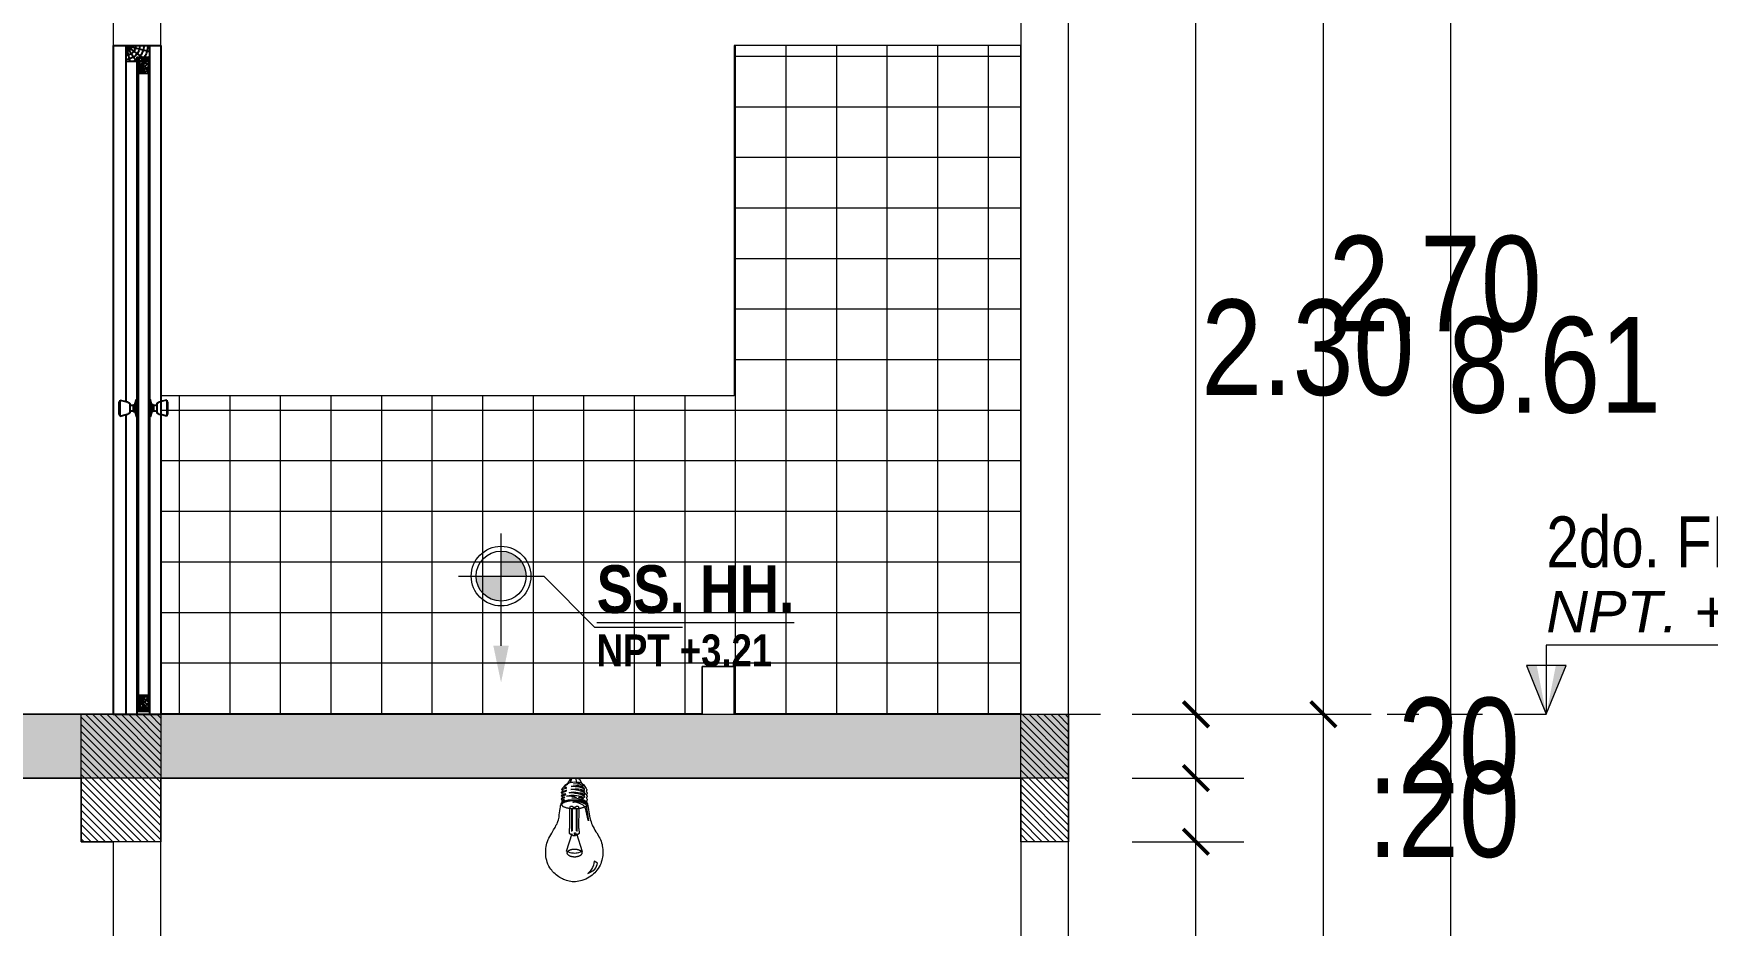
# Model space of a CAD drawing. Header units: millimetres. Extents: x 56 to 215, y 47 to 103.
# Drawn here: x 143.43 to 148.68, y 94.88 to 97.68 of the extents above; entities that cross this region are included whole.
import ezdxf
from ezdxf.enums import TextEntityAlignment as Align

# ---------------------------------------------------------------- set-up
doc = ezdxf.new("R2010")
doc.units = ezdxf.units.MM
doc.linetypes.add('DASHED2', pattern=[0.375, 0.25, -0.125])
for name, color, linetype, lineweight in [('A_Bloques', 56, 'Continuous', 15), ('A_Pared', 147, 'Continuous', 15), ('A_Texto', 43, 'Continuous', 9), ('E_Columna', 3, 'Continuous', 25), ('G_Achurados', 54, 'Continuous', 5), ('G_Proyección', 8, 'DASHED2', 15), ('G_Sombreados', 8, 'Continuous', 9), ('G_Texto', 122, 'Continuous', 20)]:
    doc.layers.add(name, color=color, linetype=linetype, lineweight=lineweight)
for name, color, linetype in [('A_Puerta', 32, 'Continuous'), ('E_Concreto', 157, 'Continuous'), ('G_Acotación', 171, 'Continuous')]:
    doc.layers.add(name, color=color, linetype=linetype)
doc.styles.add('Acotacion', font='ARIALN.TTF')
doc.styles.add('AMBIENTES', font='ARIALNB.TTF', dxfattribs={"height": 0.15})
doc.styles.add('ARIAL', font='ariali.ttf', dxfattribs={"height": 0.12})
doc.styles.add('Arial Marron', font='ARIALN.TTF')
doc.styles.add('Cotas', font='ARIALNB.TTF', dxfattribs={"height": 0.1})
doc.styles.add('Niveles', font='swissck.ttf')
doc.dimstyles.new('Lenin_50', dxfattribs={"dimtxt": 0.3, "dimasz": 0.08, "dimexe": 0.15, "dimexo": 0.2, "dimgap": 0.03, "dimtad": 2, "dimtih": 1, "dimtoh": 1, "dimlfac": -1, "dimzin": 4, "dimdsep": 46, "dimtxsty": 'Acotacion', "dimblk": 'ARCHTICK', "dimcen": 0.08, "dimclrd": 256, "dimclre": 256, "dimclrt": 4, "dimazin": 1, "dimtm": 1e-09, "dimtfac": 1, "dimtmove": 2, "dimatfit": 2, "dimfxl": 1, "dimtolj": 1, "dimlwd": 13, "dimlwe": 18, "dimarcsym": 0})
pattern_1 = [(135, (255.822084, 15.284226), (0.0112253202, 0.0112253202), [])]

# ---------------------------------------------------------------- blocks, each defined once
blk = doc.blocks.new('TITULP')
h = blk.add_hatch(color=1)
h.paths.add_polyline_path([(0, -0.0554), (0, -0.134), (0.0785, -0.134, 0.414214)])
h.paths.add_polyline_path([(0, -0.134), (-0.0785, -0.134, 0.414214), (0, -0.2125)])
for p, q in [((0, -0.3527), (0, 0)), ((-0.134, -0.134), (0.134, -0.134)), ((0.2939, -0.2939), (0.5699, -0.2939))]:
    blk.add_line(p, q)
at = {"lineweight": 18}
blk.add_line((0.134, -0.134), (0.2939, -0.2939), dxfattribs=at)
for radius in [0.0937, 0.0785]:
    blk.add_circle((0, -0.134), radius)
blk.add_solid([(0.0242, -0.3527), (0, -0.4678), (-0.0242, -0.3527)])
at = {"style": 'Arial Marron', "width": 1.35}
blk.add_attdef('%%USALA', text='', height=0.14, dxfattribs=at).set_placement((0.3052, -0.1124), align=Align.TOP_LEFT)
at = {"style": 'Arial Marron', "width": 1.1}
blk.add_attdef('NPT%%P0.00', text='', height=0.1, dxfattribs=at).set_placement((0.6033, -0.3972), align=Align.MIDDLE_CENTER)
at = {"style": 'Arial Marron'}
blk.add_attdef('PISO', text='', height=0.08, dxfattribs=at).set_placement((0.6033, -0.5391), align=Align.MIDDLE_CENTER)
blk = doc.blocks.new('FOCO')
at = {"color": 7, "lineweight": 13}
for points in [[(0.044, -0.034), (0.027, -0.007), (0.025, -0.006), (0.023, -0.004), (0.02, -0.003), (0.017, -0.002), (0.014, -0.001), (0.011, -0.001), (0.008, -0.001), (0.005, 0), (0.001, 0), (-0.001, 0), (-0.005, 0), (-0.008, -0.001), (-0.011, -0.001), (-0.015, -0.001), (-0.018, -0.002), (-0.021, -0.003), (-0.023, -0.004), (-0.025, -0.006), (-0.026, -0.007), (-0.028, -0.008), (-0.043, -0.034)], [(-0.086, -0.268), (-0.083, -0.264), (-0.066, -0.19), (-0.063, -0.182), (-0.058, -0.176), (-0.051, -0.171), (-0.044, -0.166), (-0.036, -0.162), (-0.028, -0.159), (-0.018, -0.155), (-0.011, -0.153), (-0.001, -0.152), (0.011, -0.153), (0.009, -0.148), (0.001, -0.147), (-0.005, -0.147), (-0.013, -0.148), (-0.02, -0.149), (-0.03, -0.15), (-0.037, -0.152), (-0.046, -0.154), (-0.05, -0.156), (-0.058, -0.159), (-0.065, -0.163), (-0.068, -0.166), (-0.07, -0.17), (-0.072, -0.177), (-0.073, -0.185), (-0.086, -0.268), (-0.086, -0.268)], [(-0.012, -0.197), (-0.012, -0.335)], [(0.021, -0.197), (0.022, -0.335)], [(-0.082, -0.599), (-0.098, -0.591), (-0.113, -0.582), (-0.124, -0.573), (-0.131, -0.563), (-0.136, -0.553), (-0.14, -0.544), (-0.142, -0.535), (-0.121, -0.522), (-0.119, -0.535), (-0.116, -0.548), (-0.111, -0.562), (-0.104, -0.573), (-0.095, -0.585), (-0.082, -0.599), (-0.082, -0.599)], [(-0.044, -0.471), (-0.044, -0.472), (-0.043, -0.474), (-0.043, -0.476), (-0.042, -0.477), (-0.041, -0.479), (-0.04, -0.48), (-0.039, -0.482), (-0.038, -0.483), (-0.037, -0.484), (-0.035, -0.486), (-0.033, -0.487), (-0.031, -0.488), (-0.029, -0.489), (-0.027, -0.49), (-0.025, -0.491), (-0.022, -0.492), (-0.02, -0.493), (-0.017, -0.493), (-0.014, -0.494), (-0.012, -0.495), (-0.009, -0.495), (-0.006, -0.495), (-0.003, -0.496), (0, -0.496), (0.003, -0.496), (0.006, -0.496), (0.008, -0.495), (0.011, -0.495), (0.014, -0.495), (0.017, -0.494), (0.02, -0.494), (0.022, -0.493), (0.025, -0.492), (0.027, -0.492), (0.03, -0.491), (0.032, -0.49), (0.034, -0.489), (0.036, -0.487), (0.038, -0.486), (0.04, -0.485), (0.041, -0.484), (0.043, -0.482), (0.044, -0.481), (0.045, -0.479), (0.046, -0.478), (0.047, -0.476), (0.047, -0.475), (0.048, -0.473), (0.048, -0.472), (0.048, -0.47), (0.048, -0.468), (0.047, -0.467), (0.047, -0.465), (0.046, -0.464), (0.045, -0.462), (0.044, -0.461), (0.043, -0.459), (0.041, -0.458), (0.04, -0.457), (0.038, -0.455), (0.036, -0.454), (0.034, -0.453), (0.032, -0.452), (0.03, -0.451), (0.027, -0.45), (0.025, -0.449), (0.022, -0.449), (0.02, -0.448), (0.017, -0.447), (0.014, -0.447), (0.011, -0.447), (0.008, -0.446), (0.006, -0.446), (0.003, -0.446), (0, -0.446), (-0.003, -0.446), (-0.006, -0.446), (-0.009, -0.447), (-0.012, -0.447), (-0.014, -0.448), (-0.017, -0.448), (-0.02, -0.449), (-0.022, -0.45), (-0.025, -0.451), (-0.027, -0.452), (-0.029, -0.453), (-0.031, -0.454), (-0.033, -0.455), (-0.035, -0.456), (-0.037, -0.457), (-0.038, -0.459), (-0.039, -0.46), (-0.04, -0.462), (-0.041, -0.463), (-0.042, -0.465), (-0.043, -0.466), (-0.043, -0.468), (-0.044, -0.469), (-0.044, -0.471)]]:
    blk.add_lwpolyline(points, dxfattribs=at)
at = {"color": 47, "lineweight": 13}
blk.add_lwpolyline([(0.028, -0.028), (0.02, -0.003), (0.017, -0.002), (0.014, -0.001), (0.011, -0.001), (0.008, -0.001), (0.005, 0), (0.001, 0), (-0.001, 0), (-0.005, 0), (-0.008, -0.026)], dxfattribs=at)
at = {"color": 31, "lineweight": 13}
for points in [[(0.08, -0.153), (0.081, -0.149), (0.081, -0.147), (0.081, -0.146), (0.08, -0.142), (0.081, -0.14), (0.082, -0.137), (0.083, -0.136), (0.084, -0.133), (0.084, -0.13), (0.083, -0.128), (0.082, -0.126), (0.08, -0.124), (0.079, -0.121), (0.079, -0.12), (0.08, -0.118), (0.081, -0.116), (0.083, -0.114), (0.084, -0.113), (0.084, -0.111), (0.083, -0.109), (0.082, -0.107), (0.08, -0.105), (0.08, -0.103), (0.079, -0.101), (0.08, -0.099), (0.081, -0.097), (0.083, -0.095), (0.085, -0.093), (0.085, -0.091), (0.084, -0.088), (0.083, -0.087), (0.081, -0.085), (0.079, -0.082), (0.078, -0.079), (0.079, -0.076), (0.081, -0.074), (0.082, -0.072), (0.082, -0.07), (0.081, -0.069), (0.08, -0.067), (0.078, -0.064), (0.074, -0.059), (0.066, -0.051), (0.06, -0.045), (0.056, -0.041), (0.051, -0.039), (0.047, -0.036), (0.04, -0.032), (0.03, -0.028), (0.022, -0.027), (0.014, -0.026), (0.003, -0.025), (-0.008, -0.026), (-0.018, -0.026), (-0.026, -0.027), (-0.033, -0.029), (-0.039, -0.031), (-0.043, -0.033), (-0.047, -0.036), (-0.05, -0.038), (-0.053, -0.041), (-0.063, -0.054), (-0.07, -0.065), (-0.073, -0.071), (-0.074, -0.073), (-0.074, -0.075), (-0.074, -0.077), (-0.073, -0.079), (-0.072, -0.081), (-0.071, -0.083), (-0.072, -0.085), (-0.073, -0.087), (-0.074, -0.088), (-0.075, -0.09), (-0.076, -0.092), (-0.077, -0.094), (-0.077, -0.097), (-0.076, -0.098), (-0.075, -0.1), (-0.074, -0.102), (-0.072, -0.104), (-0.072, -0.106), (-0.072, -0.107), (-0.074, -0.11), (-0.076, -0.112), (-0.076, -0.114), (-0.076, -0.117), (-0.075, -0.119), (-0.074, -0.121), (-0.073, -0.123), (-0.072, -0.125), (-0.073, -0.127), (-0.074, -0.13), (-0.075, -0.131), (-0.076, -0.133), (-0.077, -0.135), (-0.077, -0.137), (-0.077, -0.138), (-0.075, -0.141), (-0.074, -0.143), (-0.073, -0.145), (-0.073, -0.147), (-0.074, -0.149), (-0.073, -0.153), (-0.072, -0.153)], [(0.079, -0.153), (0.08, -0.153), (0.08, -0.153)]]:
    blk.add_lwpolyline(points, dxfattribs=at)
at = {"color": 21, "lineweight": 13}
for points in [[(0.001, -0.127), (0.02, -0.126), (-0.009, -0.123), (-0.007, -0.122), (-0.004, -0.12), (0.001, -0.119), (0.007, -0.117), (0.014, -0.116), (0.022, -0.116), (0.032, -0.115), (0.042, -0.114), (0.053, -0.114), (0.036, -0.11), (0.026, -0.108), (0.017, -0.108), (0.005, -0.108), (-0.011, -0.109), (-0.024, -0.111), (-0.036, -0.114), (-0.048, -0.118), (-0.053, -0.12), (-0.058, -0.121), (-0.061, -0.122), (-0.062, -0.121), (-0.062, -0.119), (-0.061, -0.117), (-0.058, -0.114), (-0.053, -0.111), (-0.046, -0.108), (-0.038, -0.104), (-0.027, -0.101), (-0.014, -0.098), (-0.001, -0.097), (0.012, -0.094), (0.036, -0.092), (0.021, -0.089), (0.01, -0.087), (-0.005, -0.088), (-0.02, -0.09), (-0.031, -0.092), (-0.04, -0.094), (-0.048, -0.097), (-0.055, -0.099), (-0.061, -0.101), (-0.064, -0.102), (-0.066, -0.102), (-0.066, -0.1), (-0.064, -0.098), (-0.062, -0.095), (-0.057, -0.092), (-0.051, -0.088), (-0.044, -0.085), (-0.035, -0.082), (-0.025, -0.079), (-0.01, -0.076), (0.001, -0.074), (0.011, -0.072), (0.026, -0.072), (0.011, -0.069), (-0.001, -0.068), (-0.011, -0.068), (-0.022, -0.068), (-0.033, -0.07), (-0.041, -0.072), (-0.048, -0.074), (-0.059, -0.078), (-0.06, -0.078), (-0.061, -0.077), (-0.061, -0.075), (-0.06, -0.072), (-0.057, -0.07), (-0.054, -0.067), (-0.047, -0.064), (-0.04, -0.061), (-0.034, -0.059), (-0.027, -0.057), (-0.02, -0.056), (-0.011, -0.055), (-0.001, -0.055), (0.008, -0.054), (0.024, -0.054), (0.015, -0.052), (0.008, -0.05), (-0.001, -0.049), (-0.008, -0.048), (-0.015, -0.048), (-0.023, -0.048), (-0.029, -0.049), (-0.035, -0.05), (-0.043, -0.052), (-0.049, -0.053), (-0.051, -0.053), (-0.052, -0.051), (-0.051, -0.049), (-0.049, -0.047), (-0.047, -0.045), (-0.044, -0.044), (-0.04, -0.042), (-0.035, -0.041), (-0.024, -0.039), (-0.013, -0.038), (0.008, -0.036), (-0.019, -0.035), (-0.025, -0.035), (-0.028, -0.034), (-0.029, -0.033), (-0.028, -0.03), (-0.03, -0.029), (-0.033, -0.029), (-0.039, -0.031), (-0.043, -0.033), (-0.047, -0.036), (-0.05, -0.038), (-0.053, -0.041), (-0.063, -0.054), (-0.07, -0.065), (-0.073, -0.071), (-0.074, -0.073), (-0.074, -0.075), (-0.074, -0.077), (-0.073, -0.079), (-0.072, -0.081), (-0.071, -0.083), (-0.072, -0.085), (-0.073, -0.087), (-0.074, -0.088), (-0.075, -0.09), (-0.076, -0.092), (-0.077, -0.094), (-0.077, -0.097), (-0.076, -0.098), (-0.075, -0.1), (-0.074, -0.102), (-0.072, -0.104), (-0.072, -0.106), (-0.072, -0.107), (-0.074, -0.11), (-0.076, -0.112), (-0.076, -0.114), (-0.076, -0.117), (-0.075, -0.119), (-0.074, -0.121), (-0.073, -0.123), (-0.072, -0.125), (-0.073, -0.127), (-0.074, -0.13), (-0.075, -0.131), (-0.076, -0.133), (-0.077, -0.135), (-0.077, -0.137), (-0.077, -0.138), (-0.075, -0.141), (-0.074, -0.143), (-0.073, -0.145), (-0.073, -0.151), (-0.06, -0.142), (-0.052, -0.139), (-0.042, -0.136), (-0.031, -0.133), (-0.022, -0.13), (-0.012, -0.129), (0.001, -0.127), (0.001, -0.127)], [(0.081, -0.069), (0.081, -0.071), (0.081, -0.073), (0.08, -0.075), (0.077, -0.072), (0.073, -0.069), (0.069, -0.067), (0.063, -0.065), (0.054, -0.063), (0.052, -0.059), (0.057, -0.06), (0.061, -0.061), (0.063, -0.06), (0.064, -0.058), (0.063, -0.055), (0.061, -0.052), (0.057, -0.048), (0.052, -0.043), (0.044, -0.038), (0.044, -0.034), (0.048, -0.036), (0.052, -0.039), (0.058, -0.043), (0.063, -0.048), (0.067, -0.052), (0.071, -0.057), (0.075, -0.061), (0.079, -0.065), (0.081, -0.069), (0.081, -0.069)], [(0.084, -0.093), (0.083, -0.095), (0.081, -0.092), (0.079, -0.091), (0.077, -0.089), (0.073, -0.088), (0.068, -0.086), (0.062, -0.085), (0.055, -0.082), (0.054, -0.077), (0.061, -0.08), (0.067, -0.082), (0.071, -0.082), (0.074, -0.082), (0.076, -0.081), (0.078, -0.079), (0.079, -0.081), (0.081, -0.085), (0.083, -0.087), (0.085, -0.09), (0.084, -0.093), (0.084, -0.093)], [(0.084, -0.112), (0.083, -0.114), (0.082, -0.112), (0.08, -0.111), (0.076, -0.109), (0.072, -0.108), (0.066, -0.107), (0.059, -0.106), (0.057, -0.1), (0.065, -0.101), (0.071, -0.102), (0.076, -0.101), (0.079, -0.099), (0.079, -0.101), (0.079, -0.103), (0.08, -0.104), (0.082, -0.107), (0.084, -0.11), (0.084, -0.112), (0.084, -0.112)], [(0.083, -0.136), (0.082, -0.133), (0.08, -0.131), (0.076, -0.128), (0.072, -0.125), (0.068, -0.124), (0.064, -0.123), (0.066, -0.12), (0.071, -0.12), (0.076, -0.12), (0.08, -0.118), (0.079, -0.12), (0.079, -0.122), (0.08, -0.124), (0.082, -0.127), (0.084, -0.13), (0.084, -0.133), (0.083, -0.136), (0.083, -0.136)], [(0.081, -0.148), (0.079, -0.146), (0.076, -0.144), (0.073, -0.142), (0.07, -0.14), (0.067, -0.139), (0.065, -0.137), (0.069, -0.136), (0.073, -0.137), (0.077, -0.139), (0.081, -0.141), (0.08, -0.142), (0.08, -0.145), (0.081, -0.148), (0.081, -0.148)]]:
    blk.add_lwpolyline(points, dxfattribs=at)
at = {"color": 254, "lineweight": 13}
for points in [[(-0.062, -0.089), (-0.06, -0.091), (-0.052, -0.085), (-0.045, -0.082), (-0.036, -0.08), (-0.038, -0.078), (-0.043, -0.078), (-0.049, -0.079), (-0.056, -0.083), (-0.062, -0.089), (-0.062, -0.089)], [(-0.061, -0.066), (-0.059, -0.068), (-0.051, -0.063), (-0.043, -0.059), (-0.034, -0.057), (-0.036, -0.055), (-0.042, -0.055), (-0.049, -0.057), (-0.056, -0.061), (-0.061, -0.066), (-0.061, -0.066)], [(-0.06, -0.109), (-0.057, -0.111), (-0.048, -0.107), (-0.039, -0.103), (-0.031, -0.101), (-0.032, -0.099), (-0.038, -0.099), (-0.046, -0.101), (-0.054, -0.104), (-0.06, -0.109), (-0.06, -0.109)], [(-0.069, -0.149), (-0.072, -0.151), (-0.074, -0.153), (-0.075, -0.155), (-0.076, -0.156), (-0.077, -0.157), (-0.078, -0.159), (-0.078, -0.159), (-0.079, -0.161), (-0.079, -0.163), (-0.079, -0.165), (-0.081, -0.173), (-0.091, -0.239), (-0.093, -0.249), (-0.095, -0.256), (-0.097, -0.265), (-0.101, -0.276), (-0.105, -0.285), (-0.108, -0.293), (-0.111, -0.3), (-0.114, -0.306), (-0.12, -0.318), (-0.126, -0.328), (-0.132, -0.338), (-0.137, -0.345), (-0.145, -0.359), (-0.151, -0.369), (-0.156, -0.377), (-0.16, -0.386), (-0.164, -0.397), (-0.167, -0.407), (-0.17, -0.417), (-0.172, -0.426), (-0.174, -0.436), (-0.175, -0.448), (-0.176, -0.462), (-0.176, -0.476), (-0.175, -0.486), (-0.173, -0.496), (-0.171, -0.505), (-0.169, -0.516), (-0.165, -0.528), (-0.162, -0.538), (-0.158, -0.548), (-0.153, -0.557), (-0.146, -0.568), (-0.138, -0.579), (-0.131, -0.588), (-0.124, -0.595), (-0.116, -0.602), (-0.108, -0.609), (-0.1, -0.616), (-0.09, -0.622), (-0.079, -0.629), (-0.068, -0.635), (-0.055, -0.64), (-0.044, -0.644), (-0.035, -0.646), (-0.024, -0.648), (-0.015, -0.65), (-0.004, -0.651), (0.006, -0.651), (0.017, -0.651), (0.026, -0.65), (0.036, -0.647), (0.044, -0.646), (0.054, -0.643), (0.063, -0.64), (0.071, -0.637), (0.079, -0.633), (0.087, -0.629), (0.094, -0.625), (0.102, -0.62), (0.11, -0.614), (0.118, -0.608), (0.125, -0.602), (0.132, -0.595), (0.14, -0.587), (0.146, -0.579), (0.152, -0.573), (0.158, -0.563), (0.164, -0.553), (0.17, -0.541), (0.174, -0.529), (0.177, -0.518), (0.18, -0.506), (0.182, -0.495), (0.183, -0.484), (0.183, -0.474), (0.183, -0.464), (0.183, -0.453), (0.182, -0.443), (0.181, -0.431), (0.179, -0.42), (0.176, -0.41), (0.172, -0.398), (0.168, -0.387), (0.163, -0.378), (0.157, -0.367), (0.151, -0.357), (0.146, -0.347), (0.14, -0.337), (0.135, -0.326), (0.125, -0.311), (0.117, -0.295), (0.112, -0.287), (0.11, -0.28), (0.107, -0.272), (0.104, -0.262), (0.102, -0.254), (0.099, -0.245), (0.098, -0.232), (0.096, -0.218), (0.094, -0.207), (0.092, -0.192), (0.091, -0.182), (0.09, -0.174), (0.087, -0.165), (0.087, -0.163), (0.086, -0.16), (0.086, -0.159), (0.086, -0.159), (0.085, -0.157), (0.084, -0.156), (0.082, -0.154), (0.08, -0.153), (0.078, -0.15), (0.074, -0.149), (0.07, -0.146), (0.066, -0.145), (0.062, -0.143), (0.058, -0.142), (0.054, -0.141), (0.049, -0.14), (0.045, -0.139), (0.04, -0.138), (0.036, -0.138), (0.031, -0.137), (0.026, -0.137), (0.022, -0.136), (0.017, -0.136), (0.012, -0.136), (0.008, -0.136), (0.004, -0.136), (0, -0.136), (-0.006, -0.136), (-0.01, -0.136), (-0.014, -0.136), (-0.019, -0.137), (-0.024, -0.137), (-0.028, -0.138), (-0.033, -0.138), (-0.038, -0.139), (-0.042, -0.14), (-0.046, -0.141), (-0.05, -0.142), (-0.054, -0.143), (-0.058, -0.145), (-0.061, -0.146), (-0.065, -0.148), (-0.069, -0.149), (-0.069, -0.149)], [(-0.054, -0.13), (-0.05, -0.132), (-0.04, -0.127), (-0.032, -0.124), (-0.023, -0.122), (-0.025, -0.12), (-0.031, -0.12), (-0.038, -0.122), (-0.046, -0.125), (-0.054, -0.13), (-0.054, -0.13)], [(-0.005, -0.35), (-0.005, -0.351), (-0.005, -0.351), (-0.005, -0.351), (-0.005, -0.352), (-0.005, -0.352), (-0.004, -0.352), (-0.004, -0.353), (-0.004, -0.353), (-0.004, -0.353), (-0.004, -0.354), (-0.004, -0.354), (-0.004, -0.354), (-0.003, -0.355), (-0.003, -0.355), (-0.003, -0.355), (-0.003, -0.355), (-0.003, -0.356), (-0.002, -0.356), (-0.002, -0.356), (-0.002, -0.356), (-0.002, -0.356), (-0.001, -0.356), (-0.001, -0.356), (-0.001, -0.356), (-0.001, -0.356), (0, -0.356), (0, -0.356), (0, -0.356), (0, -0.356), (0, -0.356), (0.001, -0.356), (0.001, -0.356), (0.001, -0.356), (0.001, -0.355), (0.002, -0.355), (0.002, -0.355), (0.002, -0.355), (0.002, -0.354), (0.002, -0.354), (0.002, -0.354), (0.003, -0.353), (0.003, -0.353), (0.003, -0.353), (0.003, -0.352), (0.003, -0.352), (0.003, -0.351), (0.003, -0.351), (0.003, -0.351), (0.003, -0.35), (0.003, -0.35), (0.003, -0.35), (0.003, -0.349), (0.003, -0.349), (0.003, -0.348), (0.003, -0.348), (0.003, -0.348), (0.003, -0.347), (0.003, -0.347), (0.002, -0.347), (0.002, -0.346), (0.002, -0.346), (0.002, -0.346), (0.002, -0.345), (0.002, -0.345), (0.001, -0.345), (0.001, -0.345), (0.001, -0.344), (0.001, -0.344), (0, -0.344), (0, -0.344), (0, -0.344), (0, -0.344), (0, -0.344), (-0.001, -0.344), (-0.001, -0.344), (-0.001, -0.344), (-0.001, -0.344), (-0.002, -0.344), (-0.002, -0.344), (-0.002, -0.344), (-0.002, -0.344), (-0.003, -0.345), (-0.003, -0.345), (-0.003, -0.345), (-0.003, -0.345), (-0.003, -0.346), (-0.004, -0.346), (-0.004, -0.346), (-0.004, -0.346), (-0.004, -0.347), (-0.004, -0.347), (-0.004, -0.347), (-0.004, -0.348), (-0.005, -0.348), (-0.005, -0.349), (-0.005, -0.349), (-0.005, -0.349), (-0.005, -0.35), (-0.005, -0.35)]]:
    blk.add_lwpolyline(points, dxfattribs=at)
at = {"color": 252, "lineweight": 13}
for points in [[(-0.075, -0.168), (-0.075, -0.169), (-0.075, -0.171), (-0.074, -0.173), (-0.073, -0.174), (-0.071, -0.176), (-0.07, -0.177), (-0.068, -0.179), (-0.065, -0.18), (-0.063, -0.182), (-0.06, -0.183), (-0.057, -0.184), (-0.054, -0.186), (-0.05, -0.187), (-0.046, -0.188), (-0.042, -0.189), (-0.038, -0.19), (-0.034, -0.191), (-0.029, -0.191), (-0.025, -0.192), (-0.02, -0.193), (-0.015, -0.193), (-0.01, -0.193), (-0.005, -0.194), (0, -0.194), (0.005, -0.194), (0.01, -0.194), (0.015, -0.194), (0.019, -0.193), (0.024, -0.193), (0.029, -0.192), (0.034, -0.192), (0.038, -0.191), (0.043, -0.19), (0.047, -0.189), (0.051, -0.189), (0.055, -0.187), (0.059, -0.186), (0.062, -0.185), (0.065, -0.184), (0.068, -0.183), (0.071, -0.181), (0.073, -0.18), (0.075, -0.178), (0.077, -0.177), (0.079, -0.175), (0.08, -0.173), (0.081, -0.172), (0.082, -0.17), (0.082, -0.168), (0.082, -0.167), (0.082, -0.165), (0.081, -0.163), (0.08, -0.162), (0.079, -0.16), (0.077, -0.159), (0.075, -0.157), (0.073, -0.156), (0.071, -0.154), (0.068, -0.153), (0.065, -0.151), (0.062, -0.15), (0.059, -0.149), (0.055, -0.148), (0.051, -0.147), (0.047, -0.146), (0.043, -0.145), (0.038, -0.144), (0.034, -0.143), (0.029, -0.143), (0.024, -0.142), (0.019, -0.142), (0.015, -0.142), (0.01, -0.141), (0.005, -0.141), (0, -0.141), (-0.005, -0.142), (-0.01, -0.142), (-0.015, -0.142), (-0.02, -0.143), (-0.025, -0.143), (-0.029, -0.144), (-0.034, -0.145), (-0.038, -0.145), (-0.042, -0.146), (-0.046, -0.147), (-0.05, -0.148), (-0.054, -0.15), (-0.057, -0.151), (-0.06, -0.152), (-0.063, -0.153), (-0.065, -0.155), (-0.068, -0.156), (-0.07, -0.158), (-0.071, -0.159), (-0.073, -0.161), (-0.074, -0.163), (-0.075, -0.164), (-0.075, -0.166), (-0.075, -0.168)], [(-0.01, -0.349), (-0.046, -0.461), (-0.04, -0.463), (-0.033, -0.466), (-0.023, -0.469), (-0.015, -0.471), (-0.007, -0.472), (0.001, -0.473), (0.009, -0.472), (0.021, -0.471), (0.03, -0.469), (0.039, -0.466), (0.047, -0.462), (0.054, -0.459), (0.018, -0.349)]]:
    blk.add_lwpolyline(points, dxfattribs=at)
at = {"color": 253, "lineweight": 13}
blk.add_lwpolyline([(0.035, -0.348), (0.034, -0.318), (0.031, -0.314), (0.032, -0.189), (0.028, -0.176), (0.017, -0.176), (0.009, -0.182), (-0.001, -0.182), (-0.009, -0.176), (-0.02, -0.176), (-0.024, -0.189), (-0.022, -0.314), (-0.024, -0.318), (-0.027, -0.348), (-0.013, -0.359), (-0.006, -0.359), (-0.003, -0.362), (0.013, -0.362), (0.016, -0.359), (0.022, -0.359), (0.035, -0.348), (0.035, -0.348)], dxfattribs=at)
at = {"color": 251, "lineweight": 13}
for points in [[(-0.007, -0.194), (-0.007, -0.332)], [(0.016, -0.332), (0.016, -0.193)]]:
    blk.add_lwpolyline(points, dxfattribs=at)
blk = doc.blocks.new('_ArchTick')
at = {"color": 0, "linetype": 'ByBlock', "const_width": 0.15}
blk.add_lwpolyline([(-0.5, -0.5), (0.5, 0.5)], dxfattribs=at)
blk = doc.blocks.new('*D241')
at = {"layer": 'Defpoints', "color": 0, "transparency": 16777216}
for p in [(146.676, 95.1475), (147.076, 95.1475), (146.676, 92.4875)]:
    blk.add_point(p, dxfattribs=at)
at = {"layer": 'G_Acotación', "lineweight": 18, "transparency": 16777216}
for p, q in [((146.876, 95.1475), (147.226, 95.1475)), ((146.876, 92.4875), (147.226, 92.4875))]:
    blk.add_line(p, q, dxfattribs=at)
at = {"layer": 'G_Acotación', "lineweight": 13, "transparency": 16777216}
blk.add_line((147.076, 92.4875), (147.076, 95.1475), dxfattribs=at)
at = {"layer": 'G_Acotación', "lineweight": 13, "transparency": 16777216, "xscale": 0.08, "yscale": 0.08, "zscale": 0.08}
for p, rotation in [((147.076, 95.1475), 90.00000000000371), ((147.076, 92.4875), 270.0000000000037)]:
    blk.add_blockref('_ArchTick', p, dxfattribs=dict(at, rotation=rotation))
at = {"layer": 'G_Acotación', "color": 4, "lineweight": 5, "transparency": 16777216, "insert": (147.4275, 93.8175), "char_height": 0.3, "attachment_point": 5, "style": 'Acotacion'}
blk.add_mtext('\\A1;2.66', dxfattribs=at)
blk = doc.blocks.new('*D242')
at = {"layer": 'Defpoints', "color": 0, "transparency": 16777216}
for p in [(146.676, 95.3475), (147.076, 95.3475), (146.676, 95.1475)]:
    blk.add_point(p, dxfattribs=at)
at = {"layer": 'G_Acotación', "lineweight": 18, "transparency": 16777216}
for p, q in [((146.876, 95.3475), (147.226, 95.3475)), ((146.876, 95.1475), (147.226, 95.1475))]:
    blk.add_line(p, q, dxfattribs=at)
at = {"layer": 'G_Acotación', "lineweight": 13, "transparency": 16777216}
blk.add_line((147.076, 95.1475), (147.076, 95.3475), dxfattribs=at)
at = {"layer": 'G_Acotación', "lineweight": 13, "transparency": 16777216, "xscale": 0.08, "yscale": 0.08, "zscale": 0.08}
for p, rotation in [((147.076, 95.3475), 90.00000000000371), ((147.076, 95.1475), 270.0000000000037)]:
    blk.add_blockref('_ArchTick', p, dxfattribs=dict(at, rotation=rotation))
at = {"layer": 'G_Acotación', "color": 4, "lineweight": 5, "transparency": 16777216, "insert": (147.8537, 95.2475), "char_height": 0.3, "attachment_point": 5, "style": 'Acotacion'}
blk.add_mtext('\\A1;.20', dxfattribs=at)
blk = doc.blocks.new('*D243')
at = {"layer": 'Defpoints', "color": 0, "transparency": 16777216}
for p in [(146.676, 95.5475), (147.076, 95.5475), (146.676, 95.3475)]:
    blk.add_point(p, dxfattribs=at)
at = {"layer": 'G_Acotación', "lineweight": 18, "transparency": 16777216}
for p, q in [((146.876, 95.5475), (147.226, 95.5475)), ((146.876, 95.3475), (147.226, 95.3475))]:
    blk.add_line(p, q, dxfattribs=at)
at = {"layer": 'G_Acotación', "lineweight": 13, "transparency": 16777216}
blk.add_line((147.076, 95.3475), (147.076, 95.5475), dxfattribs=at)
at = {"layer": 'G_Acotación', "lineweight": 13, "transparency": 16777216, "xscale": 0.08, "yscale": 0.08, "zscale": 0.08}
for p, rotation in [((147.076, 95.5475), 90.00000000000371), ((147.076, 95.3475), 270.0000000000037)]:
    blk.add_blockref('_ArchTick', p, dxfattribs=dict(at, rotation=rotation))
at = {"layer": 'G_Acotación', "color": 4, "lineweight": 5, "transparency": 16777216, "insert": (147.8537, 95.4475), "char_height": 0.3, "attachment_point": 5, "style": 'Acotacion'}
blk.add_mtext('\\A1;.20', dxfattribs=at)
blk = doc.blocks.new('*D244')
at = {"layer": 'Defpoints', "color": 0, "transparency": 16777216}
for p in [(146.676, 97.8475), (147.076, 97.8475), (146.676, 95.5475)]:
    blk.add_point(p, dxfattribs=at)
at = {"layer": 'G_Acotación', "lineweight": 18, "transparency": 16777216}
for p, q in [((146.876, 97.8475), (147.226, 97.8475)), ((146.876, 95.5475), (147.226, 95.5475))]:
    blk.add_line(p, q, dxfattribs=at)
at = {"layer": 'G_Acotación', "lineweight": 13, "transparency": 16777216}
blk.add_line((147.076, 95.5475), (147.076, 97.8475), dxfattribs=at)
at = {"layer": 'G_Acotación', "lineweight": 13, "transparency": 16777216, "xscale": 0.08, "yscale": 0.08, "zscale": 0.08}
for p, rotation in [((147.076, 97.8475), 90.00000000000371), ((147.076, 95.5475), 270.0000000000037)]:
    blk.add_blockref('_ArchTick', p, dxfattribs=dict(at, rotation=rotation))
at = {"layer": 'G_Acotación', "color": 4, "lineweight": 5, "transparency": 16777216, "insert": (147.4272, 96.6975), "char_height": 0.3, "attachment_point": 5, "style": 'Acotacion'}
blk.add_mtext('\\A1;2.30', dxfattribs=at)
blk = doc.blocks.new('*D298')
at = {"layer": 'Defpoints', "color": 0, "transparency": 16777216}
for p in [(146.676, 95.5475), (147.476, 95.5475), (146.676, 92.4875)]:
    blk.add_point(p, dxfattribs=at)
at = {"layer": 'G_Acotación', "lineweight": 18, "transparency": 16777216}
for p, q in [((146.876, 95.5475), (147.626, 95.5475)), ((146.876, 92.4875), (147.626, 92.4875))]:
    blk.add_line(p, q, dxfattribs=at)
at = {"layer": 'G_Acotación', "lineweight": 13, "transparency": 16777216}
blk.add_line((147.476, 92.4875), (147.476, 95.5475), dxfattribs=at)
at = {"layer": 'G_Acotación', "lineweight": 13, "transparency": 16777216, "xscale": 0.08, "yscale": 0.08, "zscale": 0.08}
for p, rotation in [((147.476, 95.5475), 90), ((147.476, 92.4875), 270)]:
    blk.add_blockref('_ArchTick', p, dxfattribs=dict(at, rotation=rotation))
at = {"layer": 'G_Acotación', "color": 4, "lineweight": 5, "transparency": 16777216, "insert": (147.8255, 94.0175), "char_height": 0.3, "attachment_point": 5, "style": 'Acotacion'}
blk.add_mtext('\\A1;3.06', dxfattribs=at)
blk = doc.blocks.new('*D246')
at = {"layer": 'Defpoints', "color": 0, "transparency": 16777216}
for p in [(146.676, 98.2475), (147.476, 98.2475), (146.676, 95.5475)]:
    blk.add_point(p, dxfattribs=at)
at = {"layer": 'G_Acotación', "lineweight": 18, "transparency": 16777216}
for p, q in [((146.876, 98.2475), (147.626, 98.2475)), ((146.876, 95.5475), (147.626, 95.5475))]:
    blk.add_line(p, q, dxfattribs=at)
at = {"layer": 'G_Acotación', "lineweight": 13, "transparency": 16777216}
blk.add_line((147.476, 95.5475), (147.476, 98.2475), dxfattribs=at)
at = {"layer": 'G_Acotación', "lineweight": 13, "transparency": 16777216, "xscale": 0.08, "yscale": 0.08, "zscale": 0.08}
for p, rotation in [((147.476, 98.2475), 90), ((147.476, 95.5475), 270)]:
    blk.add_blockref('_ArchTick', p, dxfattribs=dict(at, rotation=rotation))
at = {"layer": 'G_Acotación', "color": 4, "lineweight": 5, "transparency": 16777216, "insert": (147.8272, 96.8975), "char_height": 0.3, "attachment_point": 5, "style": 'Acotacion'}
blk.add_mtext('\\A1;2.70', dxfattribs=at)
blk = doc.blocks.new('*D248')
at = {"layer": 'Defpoints', "color": 0, "transparency": 16777216}
for p in [(146.676, 100.9475), (147.876, 100.9475), (146.676, 92.3375)]:
    blk.add_point(p, dxfattribs=at)
at = {"layer": 'G_Acotación', "lineweight": 18, "transparency": 16777216}
for p, q in [((146.876, 100.9475), (148.026, 100.9475)), ((146.876, 92.3375), (148.026, 92.3375))]:
    blk.add_line(p, q, dxfattribs=at)
at = {"layer": 'G_Acotación', "lineweight": 13, "transparency": 16777216}
blk.add_line((147.876, 92.3375), (147.876, 100.9475), dxfattribs=at)
at = {"layer": 'G_Acotación', "lineweight": 13, "transparency": 16777216, "xscale": 0.08, "yscale": 0.08, "zscale": 0.08}
for p, rotation in [((147.876, 100.9475), 90), ((147.876, 92.3375), 270)]:
    blk.add_blockref('_ArchTick', p, dxfattribs=dict(at, rotation=rotation))
at = {"layer": 'G_Acotación', "color": 4, "lineweight": 5, "transparency": 16777216, "insert": (148.2018, 96.6425), "char_height": 0.3, "attachment_point": 5, "style": 'Acotacion'}
blk.add_mtext('\\A1;8.61', dxfattribs=at)
blk = doc.blocks.new('Puerta Elev_2.10')
at = {"color": 2, "ltscale": 0.15}
for p, q in [((0, 2.1), (0, 0)), ((0.15, 2.1), (0.15, 0))]:
    blk.add_line(p, q, dxfattribs=at)
at = {"color": 1}
for p, q in [((0.15, 2.1), (0, 2.1)), ((0.0353, 2.1), (0.0353, 2.0625)), ((0.0353, 2.0625), (0.0353, 0.01)), ((0.0393, 2.0625), (0.0393, 0.01)), ((0.0713, 2.0625), (0.0713, 0.01)), ((0.0753, 2.0625), (0.0753, 0.01)), ((0.1103, 2.05), (0.0753, 2.05)), ((0.1103, 2.1), (0.1103, 2.05)), ((0.15, 0), (0, 0))]:
    blk.add_line(p, q, dxfattribs=at)
for p, q in [((0.1103, 2.1), (0.0353, 2.0812)), ((0.0753, 2.0625), (0.0353, 2.0625)), ((0.0393, 2.0625), (0.0454, 2.05)), ((0.0393, 2.0625), (0.0553, 2.05)), ((0.0694, 2.05), (0.0393, 2.0625)), ((0.0393, 2.0625), (0.0713, 2.0589)), ((0.0713, 2.05), (0.0393, 2.05)), ((0.0484, 2.05), (0.0713, 2.0125)), ((0.0713, 2.0125), (0.0553, 2.05)), ((0.1103, 2.1), (0.0604, 2.0625)), ((0.0713, 2.0125), (0.0653, 2.05)), ((0.1103, 2.1), (0.077, 2.05)), ((0.0813, 2.05), (0.0854, 2.05)), ((0.1103, 2.1), (0.0978, 2.05)), ((0.1103, 2.05), (0.1103, 0.9818)), ((0.0713, 2.0125), (0.0393, 2.0454)), ((0.0713, 2.0125), (0.0393, 2.0325)), ((0.0393, 2.0201), (0.0713, 2.0125)), ((0.0713, 2.0125), (0.0393, 2.0125)), ((-0.0212, 0.9811), (-0.0212, 0.9411)), ((-0.0212, 0.9811), (-0.0187, 0.9811)), ((-0.0187, 0.9861), (0.0013, 0.9816)), ((-0.0187, 0.9861), (-0.0187, 0.9361)), ((0.0133, 0.9761), (0.0133, 0.9461)), ((0.0233, 0.9701), (0.0248, 0.9701)), ((0.0233, 0.9701), (0.0233, 0.9521)), ((0.0233, 0.9521), (0.0248, 0.9521)), ((0.0248, 0.9711), (0.0283, 0.9711)), ((0.0248, 0.9711), (0.0248, 0.9511)), ((0.0248, 0.9511), (0.0283, 0.9511)), ((0.0283, 0.9711), (0.0338, 0.9886)), ((0.0283, 0.9711), (0.0283, 0.9511)), ((0.0283, 0.9711), (0.0283, 0.9511)), ((0.0283, 0.9511), (0.0338, 0.9336)), ((0.0338, 0.9886), (0.0353, 0.9886)), ((0.0338, 0.9886), (0.0338, 0.9336)), ((0.0768, 0.9886), (0.0753, 0.9886)), ((0.0768, 0.9886), (0.0768, 0.9336)), ((0.0823, 0.9711), (0.0768, 0.9886)), ((0.0823, 0.9511), (0.0768, 0.9336)), ((0.0858, 0.9711), (0.0823, 0.9711)), ((0.0823, 0.9711), (0.0823, 0.9511)), ((0.0823, 0.9711), (0.0823, 0.9511)), ((0.0858, 0.9511), (0.0823, 0.9511)), ((0.0858, 0.9711), (0.0858, 0.9511)), ((0.0873, 0.9701), (0.0858, 0.9701)), ((0.0873, 0.9521), (0.0858, 0.9521)), ((0.0873, 0.9701), (0.0873, 0.9521)), ((0.0973, 0.9761), (0.0973, 0.9461)), ((0.1293, 0.9861), (0.1093, 0.9816)), ((0.1293, 0.9861), (0.1293, 0.9361)), ((0.1318, 0.9811), (0.1293, 0.9811)), ((0.1318, 0.9811), (0.1318, 0.9411)), ((-0.0212, 0.9411), (-0.0187, 0.9411)), ((-0.0187, 0.9361), (0.0013, 0.9407)), ((0.0338, 0.9336), (0.0353, 0.9336)), ((0.0768, 0.9336), (0.0753, 0.9336)), ((0.1293, 0.9361), (0.1093, 0.9407)), ((0.1103, 0.9404), (0.1103, 0)), ((0.1318, 0.9411), (0.1293, 0.9411)), ((0.0713, 0.06), (0.0393, 0.0271)), ((0.0713, 0.06), (0.0393, 0.04)), ((0.0393, 0.0524), (0.0713, 0.06)), ((0.0713, 0.06), (0.0393, 0.06)), ((0.0484, 0.0225), (0.0713, 0.06)), ((0.0713, 0.06), (0.0553, 0.0225)), ((0.0713, 0.06), (0.0653, 0.0225)), ((0.0353, 0.01), (0.0353, 0)), ((0.0753, 0.01), (0.0353, 0.01)), ((0.0694, 0.0225), (0.0393, 0.01)), ((0.0393, 0.01), (0.0553, 0.0225)), ((0.0393, 0.01), (0.0454, 0.0225)), ((0.0713, 0.0225), (0.0393, 0.0225)), ((0.0393, 0.01), (0.0713, 0.0136)), ((0.0753, 0.01), (0.0753, 0))]:
    blk.add_line(p, q)
for centre, radius, start, end in [((0.0393, 2.0625), 0.01, 270, 360), ((0.0713, 2.0125), 0.04, 110.3641, 143.1301), ((0.1103, 2.1), 0.069, 180, 212.9418), ((0.1103, 2.1), 0.0565, 180, 221.6193), ((0.0393, 2.0625), 0.02, 321.3178, 360), ((0.1103, 2.1), 0.044, 180, 270), ((0.0393, 2.0625), 0.03, 335.3757, 360), ((0.1103, 2.1), 0.0565, 231.6912, 242.3218), ((0.1103, 2.1), 0.0315, 180, 270), ((0.1103, 2.1), 0.019, 180, 270), ((0.1103, 2.1), 0.00646, 180, 270), ((0.0713, 2.0125), 0.03, 90, 180), ((0.0713, 2.0125), 0.02, 90, 180), ((0.0713, 2.0125), 0.01, 90, 180), ((-0.0082, 0.9449), 0.0379, 55.4406, 75.4874), ((0.0209, 0.9958), 0.0268, 253.4785, 275.1004), ((0.0209, 0.9264), 0.0268, 84.8996, 106.5215), ((0.0897, 0.9958), 0.0268, 264.8996, 286.5215), ((0.0897, 0.9264), 0.0268, 73.4785, 95.1004), ((0.1188, 0.9449), 0.0379, 104.5126, 124.5594), ((-0.0082, 0.9773), 0.0379, 284.5126, 304.5594), ((0.1188, 0.9773), 0.0379, 235.4406, 255.4874), ((0.0713, 0.06), 0.03, 180, 270), ((0.0713, 0.06), 0.02, 180, 270), ((0.0713, 0.06), 0.01, 180, 270), ((0.0713, 0.06), 0.04, 216.8699, 249.6359), ((0.0393, 0.01), 0.01, 0, 90), ((0.0393, 0.01), 0.02, 0, 38.6822), ((0.0393, 0.01), 0.03, 0, 24.6243)]:
    blk.add_arc(centre, radius, start, end)
at = {"color": 0, "linetype": 'ByBlock'}
blk.add_point((0.0353, 0.01), dxfattribs=at)

msp = doc.modelspace()

# ---------------------------------------------------------------- hatches: boundary and pattern name
at = {"layer": 'E_Columna', "lineweight": 5}
h = msp.add_hatch(dxfattribs=at)
h.set_pattern_fill('LINE', color=256, scale=0.005, angle=45, style=0)
h.set_pattern_definition(pattern_1)
h.paths.add_polyline_path([(143.826, 95.1475), (143.576, 95.1475), (143.576, 95.5475), (143.826, 95.5475)])
h = msp.add_hatch(dxfattribs=at)
h.set_pattern_fill('LINE', color=256, scale=0.005, angle=45, style=0)
h.set_pattern_definition(pattern_1)
h.paths.add_polyline_path([(146.676, 95.1475), (146.526, 95.1475), (146.526, 95.5475), (146.676, 95.5475)])
at = {"layer": 'G_Achurados', "lineweight": 5}
h = msp.add_hatch(dxfattribs=at)
h.set_pattern_fill('NET', color=4, scale=0.05, style=0)
h.set_pattern_definition([(180, (319.14425, 0.45869), (0, 0.15875), []), (90, (319.14425, 0.45869), (0.15875, 1e-17), [])])
h.paths.add_polyline_path([(146.526, 95.5475), (146.526, 97.6475), (145.626, 97.6475), (145.626, 96.5475), (143.826, 96.5475), (143.826, 95.5475), (145.526, 95.5475), (145.526, 95.6975), (145.626, 95.6975), (145.626, 95.5475)])
at = {"layer": 'G_Sombreados', "lineweight": 5}
h = msp.add_hatch(dxfattribs=at)
h.set_pattern_fill('CONCRET5', color=256, scale=0.25, angle=90, style=0, pattern_type=2)
h.set_pattern_definition([(90, (67.03854, 13.4175), (0.25, 0.25), [0.0125, -0.0875, 0, -0.125, 0, -0.025]), (90, (67.11354, 13.4175), (0.25, 0.25), [0, -0.0875, 0.0125, -0.125, 0, -0.025]), (90, (67.16354, 13.4175), (0.25, 0.25), [0, -0.1, 0, -0.1125, 0.0125, -0.025]), (90, (67.26354, 13.4175), (0.25, 0.25), [0, -0.1, 0.0125, -0.1125, 0, -0.025]), (7e-15, (67.02604, 13.4175), (0.25, -0.25), [0.0125, -0.2375]), (7e-15, (67.02604, 13.5175), (0.25, -0.25), [-0.0875, 0.0125, -0.075, 0, -0.0625, 0.0125]), (7e-15, (67.02604, 13.6425), (0.25, -0.25), [0, -0.125, 0.0125, -0.0625, 0, -0.05]), (7e-15, (67.02604, 13.4425), (0.125, -0.125), [0, -0.0375, 0, -0.0375, 0, -0.05]), (7e-15, (67.03854, 13.4675), (0.125, -0.125), [0, -0.05, 0, -0.0375, 0, -0.0375]), (7e-15, (67.02604, 13.4925), (0.125, -0.125), [0, -0.05, 0, -0.05, 0, -0.025]), (7e-15, (67.05104, 13.5425), (0.125, -0.125), [0, -0.0375, 0, -0.05, 0, -0.0375]), (45, (67.02604, 13.4175), (0.25, 3e-17), [0.0176775, -0.106066, 0.0176775, -0.2121324]), (315, (67.02604, 13.5175), (0.25, 3e-17), [-0.176775, 0.0176775, -0.1414234, 0.0176775])])
h.paths.add_polyline_path([(140.676, 95.3475), (140.676, 95.5475), (146.676, 95.5475), (146.676, 95.3475)])

# ---------------------------------------------------------------- linework, layer by layer
at = {"layer": 'A_Bloques', "lineweight": 5}
msp.add_lwpolyline([(146.526, 95.5475), (146.526, 97.6475), (145.626, 97.6475), (145.626, 96.5475), (143.826, 96.5475), (143.826, 95.5475), (145.526, 95.5475), (145.526, 95.6975), (145.626, 95.6975), (145.626, 95.5475), (146.526, 95.5475)], dxfattribs=at)
at = {"layer": 'A_Pared', "lineweight": 5, "ltscale": 0.5}
msp.add_lwpolyline([(146.676, 92.3375), (146.676, 100.9475), (146.526, 100.9475), (143.826, 100.9475), (143.576, 100.9475), (140.926, 100.9475), (140.676, 100.9475), (140.676, 92.3375)], dxfattribs=at)
for points in [[(145.626, 95.6975), (145.526, 95.6975), (145.526, 95.5475), (143.826, 95.5475), (143.576, 95.5475), (140.826, 95.5475), (140.826, 97.8475), (140.926, 97.8475), (140.926, 98.0475), (143.576, 98.0475), (143.576, 97.8475), (143.676, 97.8475), (143.676, 97.6475), (143.826, 97.6475), (143.826, 98.0475), (146.526, 98.0475), (146.526, 97.8475), (146.526, 97.8475), (146.526, 95.5475), (146.526, 95.5475), (145.626, 95.5475)], [(145.526, 92.6375), (145.526, 92.4875), (140.826, 92.4875), (140.826, 95.1475), (140.926, 95.1475), (140.926, 95.3475), (143.576, 95.3475), (143.576, 95.1475), (143.676, 95.1475), (143.676, 94.5875), (143.826, 94.5875), (143.826, 95.3475), (146.526, 95.3475), (146.526, 95.1475), (146.526, 95.1475), (146.526, 92.4875), (145.626, 92.4875), (145.626, 92.6375)]]:
    msp.add_lwpolyline(points, close=True, dxfattribs=at)
at = {"layer": 'E_Columna', "lineweight": 5}
for points in [[(143.826, 95.1475), (143.576, 95.1475), (143.576, 95.5475), (143.826, 95.5475)], [(146.676, 95.1475), (146.526, 95.1475), (146.526, 95.5475), (146.676, 95.5475)]]:
    msp.add_lwpolyline(points, close=True, dxfattribs=at)
at = {"layer": 'E_Concreto', "lineweight": 5}
msp.add_lwpolyline([(140.676, 95.3475), (140.676, 95.5475), (146.676, 95.5475), (146.676, 95.3475)], close=True, dxfattribs=at)
at = {"layer": 'G_Proyección', "lineweight": 5, "ltscale": 0.25}
msp.add_line((146.676, 95.5475), (148.176, 95.5475), dxfattribs=at)
at = {"layer": 'G_Texto', "lineweight": 5}
msp.add_lwpolyline([(149.176, 95.7644), (148.176, 95.7644), (148.176, 95.5475), (148.2385, 95.7007), (148.1136, 95.7007), (148.176, 95.5475)], dxfattribs=at)
for points in [[(148.176, 95.5475), (148.1136, 95.7007), (148.146, 95.7007)], [(148.2385, 95.7007), (148.206, 95.7007), (148.176, 95.5475)]]:
    msp.add_solid(points, dxfattribs=at)

# ---------------------------------------------------------------- block references
at = {"layer": 'A_Bloques', "lineweight": 5, "xscale": -0.5, "yscale": 0.5, "zscale": 0.5}
msp.add_blockref('FOCO', (145.126, 95.3475), dxfattribs=at)
at = {"layer": 'A_Puerta', "lineweight": 5, "xscale": -1}
msp.add_blockref('Puerta Elev_2.10', (143.826, 95.5475), dxfattribs=at)
at = {"layer": 'A_Texto', "lineweight": 5}
ref = msp.add_blockref('TITULP', (144.894, 96.1153), dxfattribs=at)
ref.add_attrib('NPT%%P0.00', 'NPT +3.21', dxfattribs={"layer": '0', "color": 30, "height": 0.1, "style": 'Cotas'}).set_placement((145.4698, 95.7481), align=Align.MIDDLE_CENTER)
ref.add_attrib('%%USALA', '%%USS. HH.', dxfattribs={"layer": '0', "height": 0.15, "style": 'AMBIENTES'}).set_placement((145.1944, 96.0155), align=Align.TOP_LEFT)

# ---------------------------------------------------------------- texts
at = {"layer": 'G_Texto', "lineweight": 5, "style": 'Niveles'}
msp.add_text('2do. FLOOR', height=0.16, dxfattribs=at).set_placement((148.176, 96.0087))
at = {"layer": 'G_Texto', "lineweight": 5, "style": 'ARIAL'}
msp.add_text('NPT. +3.21', height=0.13, dxfattribs=at).set_placement((148.176, 95.8697), align=Align.MIDDLE_LEFT)

# ---------------------------------------------------------------- dimensions: what is measured, and where the dimension line sits
at = {"layer": 'G_Acotación', "lineweight": 5}
for base, p1, p2, picture, middle in [((147.876, 100.9475), (146.676, 92.3375), (146.676, 100.9475), '*D248', (148.2018, 96.6425)), ((147.476, 98.2475), (146.676, 95.5475), (146.676, 98.2475), '*D246', (147.8272, 96.8975)), ((147.076, 97.8475), (146.676, 95.5475), (146.676, 97.8475), '*D244', (147.4272, 96.6975)), ((147.076, 95.5475), (146.676, 95.3475), (146.676, 95.5475), '*D243', (147.8537, 95.4475)), ((147.476, 95.5475), (146.676, 92.4875), (146.676, 95.5475), '*D298', (147.8255, 94.0175)), ((147.076, 95.3475), (146.676, 95.1475), (146.676, 95.3475), '*D242', (147.8537, 95.2475)), ((147.076, 95.1475), (146.676, 92.4875), (146.676, 95.1475), '*D241', (147.4275, 93.8175))]:
    dim = msp.add_linear_dim(base=base, p1=p1, p2=p2, angle=90, dimstyle='Lenin_50', override={"dimfxl": 0.06}, dxfattribs=at)
    dim.commit()
    dim.dimension.update_dxf_attribs({"geometry": picture, "text_midpoint": middle})

doc.saveas('drawing.dxf')
